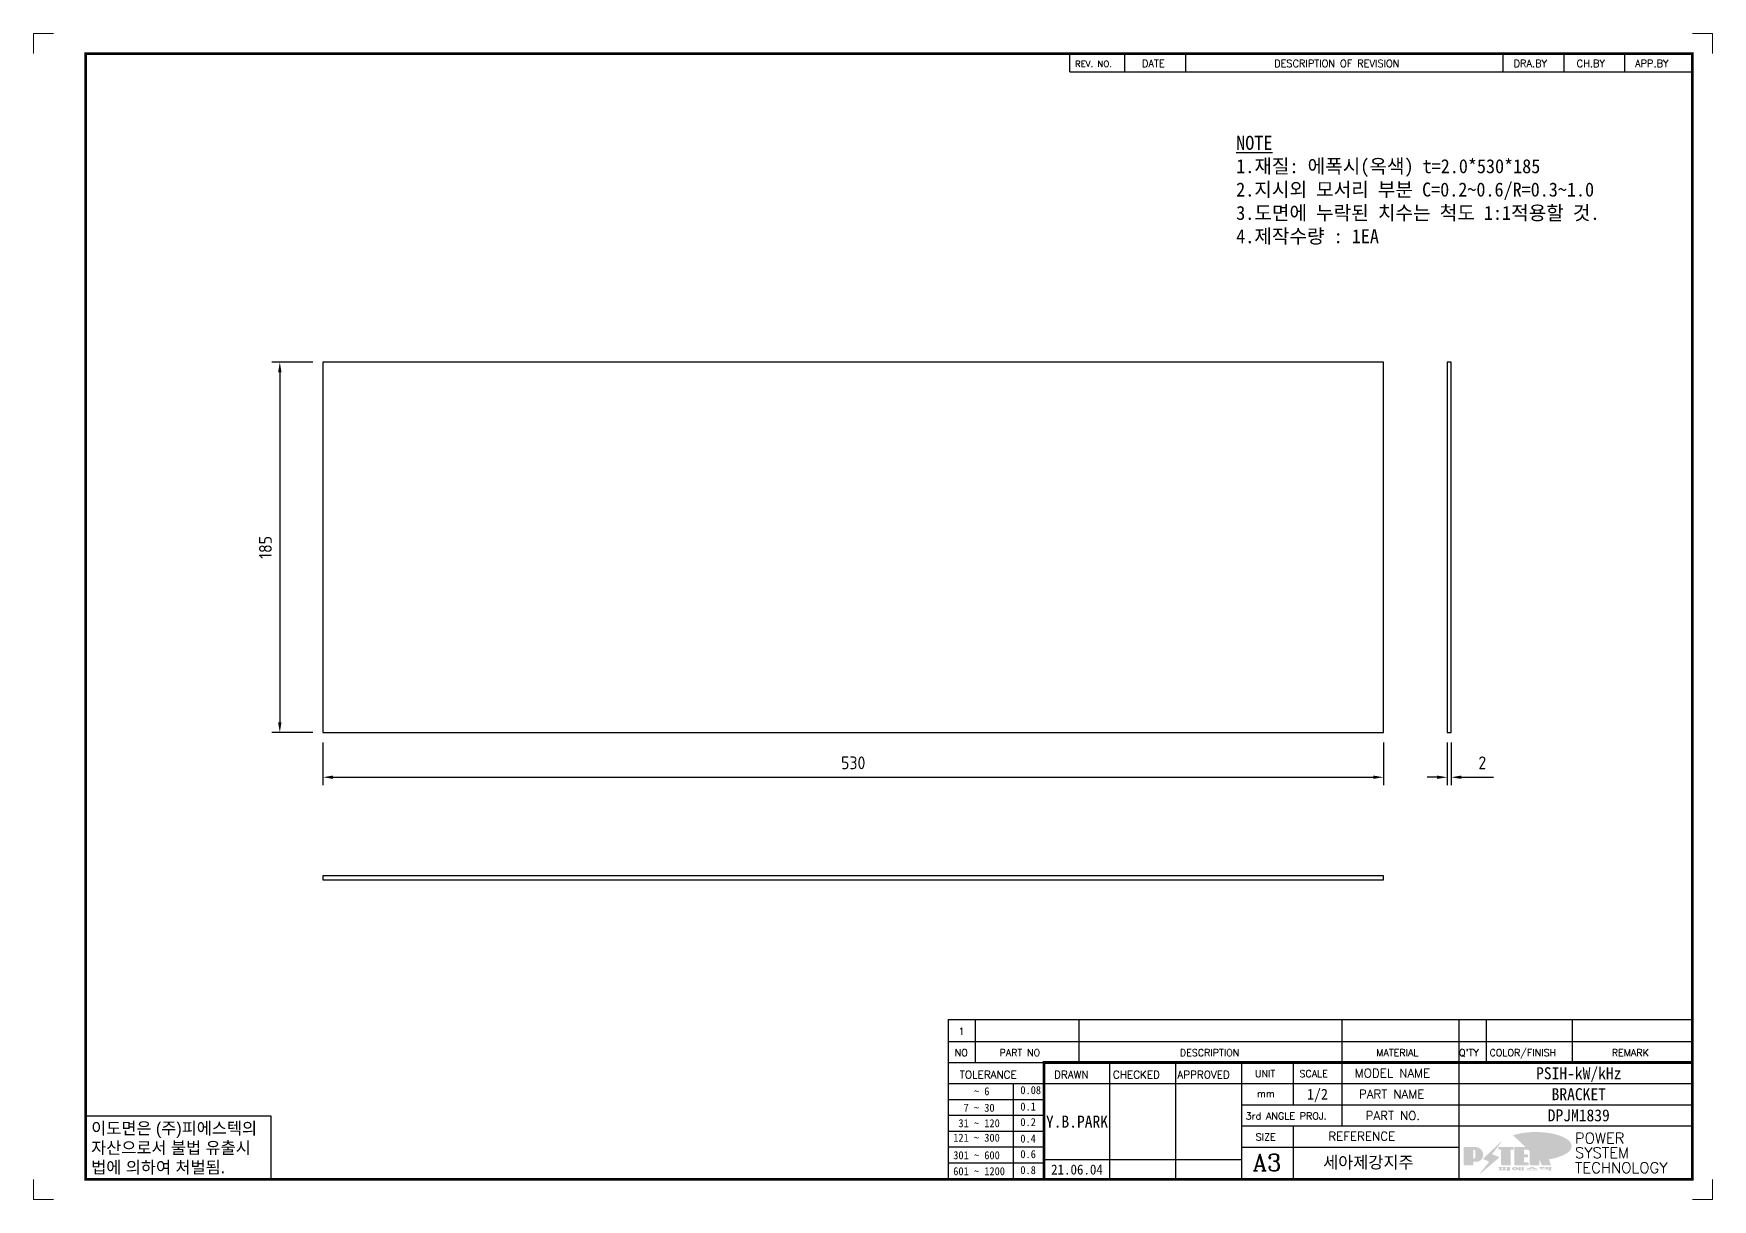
# Model space of a CAD drawing. Header units: millimetres. Extents: x 2584 to 14522, y 0 to 1456.
# Drawn here: x 12287 to 13126, y 0 to 583 of the extents above; entities that cross this region are included whole.
import ezdxf
from ezdxf.enums import TextEntityAlignment as Align

# ---------------------------------------------------------------- set-up
doc = ezdxf.new("R2010")
doc.units = ezdxf.units.MM
doc.layers.add('FORMAT-1', color=7, linetype='Continuous')
doc.layers.add('line', color=3, linetype='Continuous')
doc.styles.add('h1', font='')
doc.styles.add('HAN', font='')
doc.styles.add('RC', font='ROMANC.SHX')
doc.styles.add('ROMANT', font='romant')
doc.styles.add('RT', font='ROMANT.SHX', dxfattribs={"oblique": 15})
doc.styles.get("Standard").update_dxf_attribs({"font": 'ISOCP.SHX', "bigfont": 'WHGTXT.SHX'})
doc.styles.get('h1').set_extended_font_data('New Gulim')
doc.styles.get('HAN').set_extended_font_data('GulimChe')
doc.dimstyles.new('PS-2', dxfattribs={"dimscale": 2, "dimtxt": 3.2, "dimasz": 2.5, "dimexe": 2, "dimexo": 2.5, "dimgap": 2, "dimtad": 1, "dimtoh": 1, "dimrnd": 0.05, "dimzin": 12, "dimdsep": 46, "dimtxsty": 'Standard', "dimcen": 0, "dimclrt": 2, "dimazin": 3, "dimtfac": 1, "dimtofl": 0, "dimtmove": 0, "dimatfit": 3, "dimfxl": 0, "dimtolj": 1, "dimtzin": 0, "dimarcsym": 0})

# ---------------------------------------------------------------- blocks, each defined once
blk = doc.blocks.new('no3')
at = {"color": 180}
for p, q in [((0, 5.5), (0, 0)), ((0, 5.5), (186, 5.5)), ((6.79, 5.5), (6.79, 0)), ((32.74, 0.11), (32.74, 5.5)), ((98.4, 5.5), (98.4, 0)), ((127.61, 5.5), (127.61, 0)), ((134.43, 5.5), (134.43, 0)), ((155.98, 5.5), (155.98, 0))]:
    blk.add_line(p, q, dxfattribs=at)
at = {"color": 2, "style": 'HAN'}
for tag, p in [('PART-NO', (19.76, 2.75)), ('MATERIAL', (111.38, 2.75)), ("Q'TY", (131.02, 2.75)), ('COLOR/FINISH', (145.2, 2.75)), ('REMARK', (170.76, 2.75))]:
    blk.add_attdef(tag, text='', height=2.9, dxfattribs=at).set_placement(p, align=Align.MIDDLE_CENTER)
blk.add_attdef('DESCRIPTION', text='', height=2.9, dxfattribs=at).set_placement((34.51, 2.75), align=Align.MIDDLE_LEFT)
at = {"color": 2, "style": 'RT', "oblique": 15}
blk.add_attdef('NO', text='', height=1.74, dxfattribs=at).set_placement((3.38, 2.51), align=Align.MIDDLE_CENTER)
blk = doc.blocks.new('t3')
for p, q in [((0, 15.88), (46.25, 15.88)), ((0, 15.88), (0, 0)), ((46.25, 15.88), (46.25, 0)), ((0, 0), (46.25, 0))]:
    blk.add_line(p, q)
at = {"color": 1, "style": 'h1'}
for s, p in [('이도면은 (주)피에스텍의', (1.4, 11.29)), ('자산으로서 불법 유출시', (1.4, 6.41)), ('법에 의하여 처벌됨.', (1.4, 1.52))]:
    blk.add_text(s, height=3, dxfattribs=at).set_placement(p)
blk = doc.blocks.new('new LOGO')
at = {"layer": 'line'}
h = blk.add_hatch(color=1, dxfattribs=at)
h.paths.add_polyline_path([(41.5, 16.4), (54.3, 16.4, 1), (54.3, 82.9), (0, 82.9), (0, -0.1), (41.5, -0.1)])
h.paths.add_polyline_path([(41.5, 27.9), (41.5, 71.9), (43.6, 71.9, -0.414214), (54.6, 60.9), (54.6, 38.9, -0.414214), (43.6, 27.9)], flags=16)
h.paths.add_polyline_path([(214.7, 71.9), (227.5, 71.9), (227.5, 82.9), (159.7, 82.9), (159.7, 71.9), (172.5, 71.9), (172.5, -0.1), (214.7, -0.1)])
h.paths.add_polyline_path([(276, 37.4), (294.8, 37.4), (294.8, 49.1), (276, 49.1), (276, 71.9), (294.8, 71.9), (294.8, 82.9), (234.5, 82.9), (234.5, -0.1), (297, -0.1), (297, 10.9), (276, 10.9)])
h.paths.add_polyline_path([(347.2, 35.2), (359.7, -0.1), (400.5, -0.1), (379.6, 66.8), (399.7, 82.9), (380.6, 82.9), (347.2, 61.6), (347.2, 82.9), (305.5, 82.9), (305.5, -0.1), (347.2, -0.1)])
h = blk.add_hatch(color=250, dxfattribs=at)
h.paths.add_polyline_path([(44.5, 69.4), (46.6, 69.4, -0.129793), (52, 68, 0.221832), (43.6, 71.9), (41.5, 71.9), (41.5, 27.9), (43.6, 27.9, 0.02048), (44.5, 28)], flags=17)
h.paths.add_polyline_path([(44.5, 13.9), (57.3, 13.9, 0.72362), (77.1, 73.9, -0.679777), (54.3, 16.4), (41.5, 16.4), (41.5, -0.1), (3, -0.1), (3, -2.6), (44.5, -2.6)])
h.paths.add_polyline_path([(117.9, 14.2), (71.5, -44.4), (77.1, -39.6), (120.8, 15.6), (92, 28.9), (173.3, 106), (177.5, 111.4), (89.1, 27.6)])
h.paths.add_polyline_path([(162.7, 71.9), (162.7, 69.4), (172.5, 69.4), (172.5, 71.9)], flags=17)
h.paths.add_polyline_path([(217.7, 69.4), (230.5, 69.4), (230.5, 80.4), (227.5, 80.4), (227.5, 71.9), (214.7, 71.9), (214.7, -0.1), (175.5, -0.1), (175.5, -2.6), (217.7, -2.6)])
h.paths.add_polyline_path([(297.8, 46.6), (294.8, 46.6), (294.8, 37.4), (276, 37.4), (276, 10.9), (279, 10.9), (279, 34.9), (297.8, 34.9)])
h.paths.add_polyline_path([(300, 8.4), (297, 8.4), (297, -0.1), (237.5, -0.1), (237.5, -2.6), (300, -2.6)])
h.paths.add_polyline_path([(297.8, 80.4), (294.8, 80.4), (294.8, 71.9), (276, 71.9), (276, 49.1), (279, 49.1), (279, 69.4), (297.8, 69.4)])
h.paths.add_polyline_path([(350.2, 80.4), (347.2, 80.4), (347.2, 61.6), (350.2, 63.5)])
h.paths.add_polyline_path([(350.2, 26.7), (347.2, 35.2), (347.2, -0.1), (308.5, -0.1), (308.5, -2.6), (350.2, -2.6)])
h.paths.add_polyline_path([(402.7, 80.4), (396.5, 80.4), (379.6, 66.8), (400.5, -0.1), (361.8, -0.1), (362.7, -2.6), (403.5, -2.6), (382.6, 64.3)])
blk.add_hatch(color=5, dxfattribs=at).paths.add_polyline_path([(166.3, 35), (131, 49), (180.4, 112.7), (92, 28.9), (120.8, 15.6), (74.4, -43)])
h = blk.add_hatch(color=253, dxfattribs=at)
edge = h.paths.add_edge_path()
edge.add_ellipse((333.9, 86.4), major_axis=(-165.9, 0), ratio=0.39426, start_angle=111.51268, end_angle=334.46902)
edge.add_ellipse((314.1, 81.2), major_axis=(-153.7, 0), ratio=0.40699, start_angle=121.30662, end_angle=327.74369, ccw=False)
edge.add_line((394, 27.8), (394.7, 25.6))
h = blk.add_hatch(color=250, dxfattribs=at)
edge = h.paths.add_edge_path()
edge.add_ellipse((237.8, -17.6), major_axis=(-14.3, 0), ratio=0.526336, start_angle=192.2456, end_angle=269.07481)
edge.add_line((238.1, -10.1), (237.6, -10.1))
edge.add_ellipse((237.8, -17.6), major_axis=(-14.3, 0), ratio=0.526336, start_angle=270.92519, end_angle=449.07481)
edge.add_line((237.6, -25.1), (238.1, -25.1))
edge.add_ellipse((237.8, -17.6), major_axis=(-14.3, 0), ratio=0.526336, start_angle=450.92519, end_angle=527.7544)
edge.add_line((251.7, -19.2), (254.1, -19.2))
edge.add_line((254.1, -19.2), (254.1, -27.1))
edge.add_line((254.1, -27.1), (263.1, -27.1))
edge.add_line((263.1, -27.1), (263.1, -10.1))
edge.add_line((263.1, -10.1), (254.1, -10.1))
edge.add_line((254.1, -10.1), (254.1, -16))
edge.add_line((254.1, -16), (251.7, -16))
h.paths.add_polyline_path([(241, -16.4), (241, -18.7, -1), (234.4, -18.7), (234.4, -16.4, -1)], flags=16)
h.paths.add_polyline_path([(278.2, -10.1), (268.1, -10.1), (268.1, -27.1), (278.2, -27.1)])
h.paths.add_polyline_path([(310.3, -10.1), (310.3, -11.1, -0.157169), (289.3, -17.5), (294, -19.9, 0.128407), (316.3, -15.9, 0.128407), (338.6, -19.9), (343.3, -17.5, -0.157169), (322.2, -11.1), (322.2, -10.1)])
h.paths.add_polyline_path([(342.1, -25.1), (342.1, -22.3), (290.4, -22.3), (290.4, -25.1)])
h.paths.add_polyline_path([(352, -10.1), (352, -16.2, 0.414214), (354, -18.2), (378.7, -18.2), (378.7, -19.6), (390.2, -19.6), (390.2, -10.1), (378.7, -10.1), (378.7, -13.6), (374.7, -13.6), (374.7, -15.1), (378.7, -15.1), (378.7, -16.2), (364.7, -16.2), (364.7, -15.1), (371.2, -15.1), (371.2, -13.6), (364.7, -13.6), (364.7, -12.6), (374.7, -12.6), (374.7, -10.1)])
h.paths.add_polyline_path([(393.8, -10.1), (393.8, -19.6), (405, -19.6), (405, -10.1)])
h.paths.add_polyline_path([(405, -27.1), (405, -20.9), (356.8, -20.9), (356.8, -23), (391.8, -23), (391.8, -27.1)])
h.paths.add_polyline_path([(200.4, -10.1), (200.4, -22.3), (193.2, -22.3), (193.2, -12.6), (196.6, -12.6), (196.6, -10.1), (161, -10.1), (161, -12.6), (164.5, -12.6), (164.5, -22.3), (161, -22.3), (161, -25.1), (200.4, -25.1), (200.4, -27.1), (213.9, -27.1), (213.9, -10.1)])
h.paths.add_polyline_path([(182, -12.6), (175.6, -12.6), (175.6, -22.3), (182, -22.3)], flags=17)
blk = doc.blocks.new('format-3')
at = {"color": 3, "lineweight": 9}
for p, q in [((0, 286.3), (0, 291.3)), ((5, 291.3), (0, 291.3)), ((414.5, 291.3), (419.5, 291.3)), ((419.5, 286.3), (419.5, 291.3)), ((0, 5), (0, 0)), ((419.5, 5), (419.5, 0)), ((5, 0), (0, 0)), ((414.5, 0), (419.5, 0))]:
    blk.add_line(p, q, dxfattribs=at)
at = {"color": 180}
for p, q in [((258.97, 281.75), (258.97, 286.3)), ((272.71, 281.75), (272.71, 286.3)), ((287.94, 281.75), (287.94, 286.3)), ((367.22, 281.75), (367.22, 286.3)), ((382.45, 281.75), (382.45, 286.3)), ((397.61, 281.75), (397.61, 286.3)), ((258.97, 281.75), (414.5, 281.75)), ((228.5, 39.49), (228.5, 5)), ((228.5, 39.49), (414.5, 39.49)), ((235.29, 39.49), (235.29, 34.21)), ((261.24, 34.21), (261.24, 39.49)), ((326.9, 39.49), (326.9, 34.21)), ((356.11, 39.49), (356.11, 34.21)), ((362.93, 39.49), (362.93, 34.21)), ((384.48, 39.49), (384.48, 34.21)), ((228.5, 34.21), (252.48, 34.21)), ((268.96, 5), (268.96, 34.21)), ((285.45, 5), (285.45, 34.21)), ((301.94, 5), (301.94, 34.21)), ((314.72, 34.21), (314.72, 23.65)), ((326.9, 34.21), (326.9, 18.37)), ((356.11, 34.21), (356.11, 5)), ((228.5, 28.93), (252.48, 28.93)), ((244.89, 5.23), (244.89, 28.93)), ((252.48, 28.93), (414.5, 28.93)), ((228.5, 24.98), (252.48, 24.98)), ((228.5, 21.03), (252.48, 21.03)), ((301.94, 23.65), (414.5, 23.65)), ((228.5, 17.08), (252.48, 17.08)), ((301.94, 18.37), (414.5, 18.37)), ((314.72, 18.37), (314.72, 5)), ((228.5, 13.13), (252.48, 13.13)), ((301.94, 13.09), (356.11, 13.09)), ((228.5, 9.18), (252.48, 9.18)), ((252.48, 9.95), (301.94, 9.95))]:
    blk.add_line(p, q, dxfattribs=at)
at = {"const_width": 0.7}
blk.add_lwpolyline([(252.48, 5), (252.48, 34.21), (414.5, 34.21)], dxfattribs=at)
at = {"layer": 'FORMAT-1', "const_width": 0.7}
blk.add_lwpolyline([(13, 5), (13, 286.3), (414.5, 286.3), (414.5, 5)], close=True, dxfattribs=at)
blk.add_blockref('t3', (13, 5))
at = {"xscale": 0.05400000000000027, "yscale": 0.05400000000000027, "zscale": 0.05400000000000027}
blk.add_blockref('new LOGO', (357.35, 8.65), dxfattribs=at)
at = {"color": 2}
for s, height, style, p in [('REV. NO.', 1.56, 'RC', (260.23, 282.95)), ('DATE', 1.788, 'RC', (276.95, 282.94)), ('DESCRIPTION OF REVISION', 1.7875, 'RC', (309.98, 282.94)), ('DRA.BY', 1.788, 'RC', (369.83, 282.94)), ('CH.BY', 1.788, 'RC', (385.59, 282.94)), ('APP.BY', 1.788, 'RC', (400.18, 282.94)), ('COLOR/FINISH', 1.7424, 'RC', (363.8, 35.83)), ('NO', 1.742, 'RC', (230.16, 35.83)), ('PART NO', 1.742, 'RC', (241.36, 35.83)), ('DESCRIPTION', 1.7424, 'RC', (286.43, 35.83)), ('MATERIAL', 1.742, 'RC', (335.52, 35.83)), ("Q'TY", 1.742, 'RC', (356.17, 35.83)), ('REMARK', 1.742, 'RC', (394.37, 35.83)), (' TOLERANCE', 1.9, 'RC', (230.11, 30.22)), ('DRAWN', 1.9, 'RC', (255, 30.22)), ('CHECKED', 1.9, 'RC', (269.71, 30.22)), ('APPROVED', 1.9, 'RC', (285.8, 30.22)), ('UNIT', 1.742, 'RC', (305.19, 30.55)), ('SCALE', 1.742, 'RC', (316.32, 30.55)), ('MODEL NAME', 2.178, 'RC', (330.12, 30.46)), ('    ~ 6', 2, 'HAN', (229.8, 26.03)), ('0.08', 2, 'HAN', (246.57, 26.31)), ('mm', 1.742, 'RC', (305.67, 25.56)), ('PART NAME', 2.178, 'RC', (331.17, 25.24)), ('  7 ~ 30', 2, 'HAN', (229.8, 21.91)), ('0.1', 2, 'HAN', (246.57, 22.2)), ('3rd ANGLE PROJ.', 1.7424, 'RC', (302.87, 19.97)), ('PART NO.', 2.178, 'RC', (332.84, 19.85)), (' 31 ~ 120', 2, 'HAN', (229.8, 18.04)), ('0.2', 2, 'HAN', (246.57, 18.32)), ('REFERENCE', 2.178, 'RC', (323.52, 14.69)), ('121 ~ 300', 2, 'HAN', (229.8, 14.42)), ('0.4', 2, 'HAN', (246.57, 14.2)), ('SIZE', 1.742, 'RC', (305.39, 14.71)), ('301 ~ 600', 2, 'HAN', (229.8, 10.04)), ('0.6', 2, 'HAN', (246.57, 10.32)), ('601 ~ 1200', 2, 'HAN', (229.8, 6.05)), ('0.8', 2, 'HAN', (246.57, 6.33))]:
    blk.add_text(s, height=height, dxfattribs=dict(at, style=style)).set_placement(p)
at = {"style": 'ROMANT'}
for s, p in [('POWER', (385.15, 13.96)), ('SYSTEM', (385.15, 10.31)), ('TECHNOLOGY', (385.15, 6.56))]:
    blk.add_text(s, height=2.7, dxfattribs=at).set_placement(p)
at = {"color": 2, "lineweight": 25, "style": 'RC'}
blk.add_text('A3', height=4.182, dxfattribs=at).set_placement((304.61, 7.14))
at = {"style": 'HAN'}
for tag, height, p in [('MODEL-NAME', 3, (386.1, 31.53)), ('SCALE', 2.7, (320.81, 26.29)), ('PART-NAME', 3, (386.1, 26.29)), ('CH-BY', 3, (277.21, 19.44)), ('PART-NO', 3, (386.1, 21.01)), ('DRA-BY', 3, (260.72, 19.44)), ('APP-BY', 3, (293.7, 19.44)), ('DRA-DATE', 2.5, (260.72, 7.47)), ('CH-DATE', 2.5, (277.21, 7.47)), ('APP-DATE', 2.5, (293.7, 7.47)), ('관련업체', 3, (333.52, 9.26))]:
    blk.add_attdef(tag, text='', height=height, dxfattribs=at).set_placement(p, align=Align.MIDDLE_CENTER)
blk = doc.blocks.new('*D344')
at = {"color": 0, "lineweight": -2}
for p, q in [((12426.53, 418.35), (12405.98, 418.35)), ((12409.98, 413.35), (12409.98, 238.35)), ((12426.53, 233.35), (12405.98, 233.35))]:
    blk.add_line(p, q, dxfattribs=at)
at = {"color": 0}
for points in [[(12409.14, 413.35), (12410.81, 413.35), (12409.98, 418.35)], [(12409.14, 238.35), (12410.81, 238.35), (12409.98, 233.35)]]:
    blk.add_solid(points, dxfattribs=at)
at = {"layer": 'Defpoints', "color": 0}
for p in [(12431.53, 418.35), (12409.98, 233.35), (12431.53, 233.35)]:
    blk.add_point(p, dxfattribs=at)
at = {"color": 2, "insert": (12402.78, 325.85), "char_height": 6.4, "attachment_point": 5, "rotation": 90}
blk.add_mtext('\\A1;185', dxfattribs=at)
blk = doc.blocks.new('*D345')
at = {"color": 0, "lineweight": -2}
for p, q in [((12431.53, 228.35), (12431.53, 206.98)), ((12961.53, 228.35), (12961.53, 206.98)), ((12436.53, 210.98), (12956.53, 210.98))]:
    blk.add_line(p, q, dxfattribs=at)
at = {"color": 0}
for points in [[(12436.53, 211.81), (12436.53, 210.15), (12431.53, 210.98)], [(12956.53, 211.81), (12956.53, 210.15), (12961.53, 210.98)]]:
    blk.add_solid(points, dxfattribs=at)
at = {"layer": 'Defpoints', "color": 0}
for p in [(12431.53, 233.35), (12961.53, 233.35), (12961.53, 210.98)]:
    blk.add_point(p, dxfattribs=at)
at = {"color": 2, "insert": (12696.53, 218.18), "char_height": 6.4, "attachment_point": 5}
blk.add_mtext('\\A1;530', dxfattribs=at)
blk = doc.blocks.new('*D346')
at = {"color": 0, "lineweight": -2}
for p, q in [((12993.36, 228.35), (12993.36, 206.98)), ((12995.36, 228.35), (12995.36, 206.98)), ((12988.36, 210.98), (12983.36, 210.98)), ((13000.36, 210.98), (13016.46, 210.98))]:
    blk.add_line(p, q, dxfattribs=at)
at = {"color": 0}
for points in [[(12988.36, 211.81), (12988.36, 210.15), (12993.36, 210.98)], [(13000.36, 211.81), (13000.36, 210.15), (12995.36, 210.98)]]:
    blk.add_solid(points, dxfattribs=at)
at = {"layer": 'Defpoints', "color": 0}
for p in [(12993.36, 233.35), (12995.36, 233.35), (12995.36, 210.98)]:
    blk.add_point(p, dxfattribs=at)
at = {"color": 2, "insert": (13010.91, 218.18), "char_height": 6.4, "attachment_point": 5}
blk.add_mtext('\\A1;2', dxfattribs=at)

msp = doc.modelspace()

# ---------------------------------------------------------------- linework, layer by layer
at = {"color": 2}
for points in [[(12431.525, 418.354), (12431.525, 233.354), (12961.525, 233.354), (12961.525, 418.354)], [(12993.357, 233.354), (12995.357, 233.354), (12995.357, 418.354), (12993.357, 418.354)], [(12431.525, 161.769), (12431.525, 159.769), (12961.525, 159.769), (12961.525, 161.769)]]:
    msp.add_lwpolyline(points, close=True, dxfattribs=at)

# ---------------------------------------------------------------- block references
at = {"xscale": 2, "yscale": 2, "zscale": 2}
msp.add_blockref('format-3', (12286.922, 0, 0), dxfattribs=at).add_auto_attribs({'DRA-DATE': '21.06.04', 'DRA-BY': 'Y.B.PARK', 'MODEL-NAME': 'PSIH-kW/kHz', 'PART-NAME': 'BRACKET', 'PART-NO': 'DPJM1839', 'SCALE': '1/2', '관련업체': '세아제강지주'})
ref = msp.add_blockref('no3', (12743.922, 78.988, 0), dxfattribs=dict(xscale=2, yscale=2, zscale=2))
ref.add_attrib('NO', '1', dxfattribs={"color": 2, "height": 3.48, "style": 'RT'}).set_placement((12750.691, 84.002, 0), align=Align.MIDDLE_CENTER)

# ---------------------------------------------------------------- texts
at = {"color": 2, "insert": (12887.937, 531.502, 0), "char_height": 7, "attachment_point": 1, "style": 'HAN'}
msp.add_mtext_dynamic_manual_height_columns('{\\LNOTE\\P}1.재질: 에폭시(옥색) t=2.0*530*185\\P2.지시외 모서리 부분 C=0.2~0.6/R=0.3~1.0\\P3.도면에 누락된 치수는 척도 1:1적용할 것.\\P{\\C1;4.제작수량 : 1EA}', width=452.3112, gutter_width=769.295, heights=[140.408], dxfattribs=at)

# ---------------------------------------------------------------- dimensions: what is measured, and where the dimension line sits
dim = msp.add_linear_dim(base=(12409.975, 233.354), p1=(12431.525, 418.354), p2=(12431.525, 233.354), angle=90, dimstyle='PS-2', override={"dimtol": 0, "dimlim": 0, "dimtp": 0, "dimtm": 0, "dimtfac": 1, "dimtdec": 2, "dimtolj": 1, "dimtzin": 0})
dim.commit()
dim.dimension.update_dxf_attribs({"geometry": '*D344', "text_midpoint": (12402.775, 325.854)})
dim = msp.add_linear_dim(base=(12961.525, 210.981), p1=(12431.525, 233.354), p2=(12961.525, 233.354), dimstyle='PS-2', override={"dimtol": 0, "dimlim": 0, "dimtp": 0, "dimtm": 0, "dimtfac": 1, "dimtdec": 2, "dimtolj": 1, "dimtzin": 0})
dim.commit()
dim.dimension.update_dxf_attribs({"geometry": '*D345', "text_midpoint": (12696.525, 218.181)})
dim = msp.add_linear_dim(base=(12995.357, 210.981), p1=(12993.357, 233.354), p2=(12995.357, 233.354), dimstyle='PS-2')
dim.commit()
dim.dimension.update_dxf_attribs({"geometry": '*D346', "text_midpoint": (13010.911, 218.182)})

doc.saveas('drawing.dxf')
